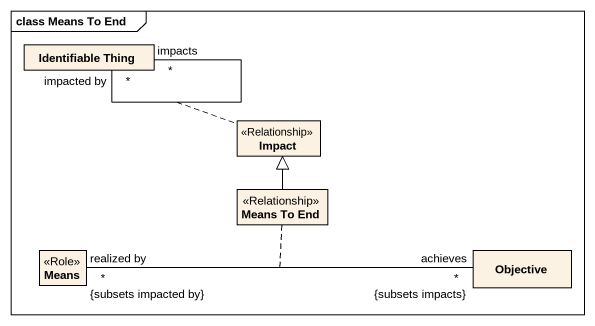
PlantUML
@startuml
mainframe class Means To End
hide circle
hide empty members
class "Identifiable Thing" as Identifiable_Thing
class Impact <<Relationship>>
class "Means To End" as Means_To_End <<Relationship>>
class Means <<Role>>
class Objective
Identifiable_Thing "impacted by\n*" -- "impacts\n*" Identifiable_Thing
(Identifiable_Thing, Identifiable_Thing) .. Impact
Means_To_End -up-|> Impact
Means "realized by\n*\n{subsets impacted by}" -right- "achieves\n*\n{subsets impacts}" Objective
(Means, Objective) .. Means_To_End
@enduml
